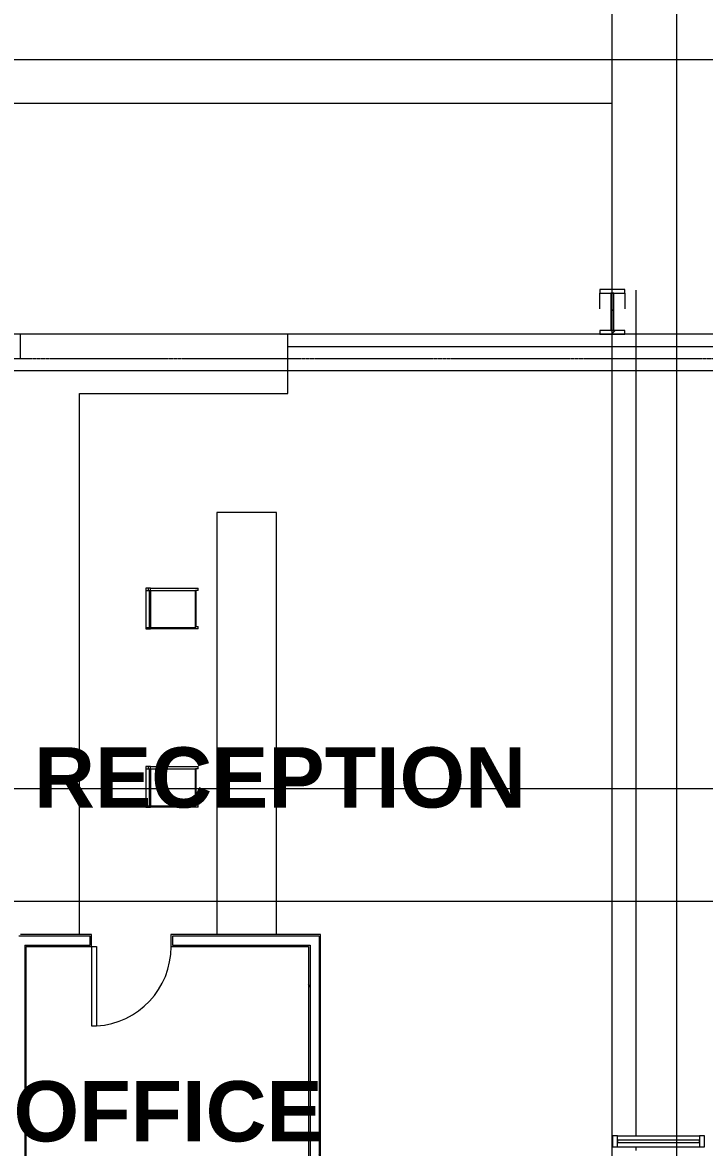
# Model space of a CAD drawing. Header units: inches. Extents: x 25369 to 33161, y -23509 to -20274.
# Drawn here: x 31672.1 to 31947.2, y -22687.9 to -22233.7 of the extents above; entities that cross this region are included whole.
import ezdxf

# ---------------------------------------------------------------- set-up
doc = ezdxf.new("R2010")
doc.units = ezdxf.units.IN
doc.header["$MEASUREMENT"] = 0
doc.linetypes.add('Grid Line 1_2_', pattern=[0.875, 0.5, -0.125, 0.125, -0.125])
for name, color, linetype, lineweight in [('A-AREA', 32, 'Continuous', 70), ('A-DOOR', 31, 'Continuous', 13), ('A-FLOR', 192, 'Continuous', 13), ('A-GLAZ-CURT', 52, 'Continuous', 13), ('A-GLAZ-CWMG', 51, 'Continuous', 13), ('A-WALL', 113, 'Continuous', 13), ('A-WALL-PATT', 111, 'Continuous', 25), ('G-ANNO-SYMB', 111, 'Continuous', 9), ('I-FURN', 30, 'Continuous', 13), ('I-WALL', 2, 'Continuous', 13), ('M-AREA-IDEN', 171, 'Continuous', 9), ('Q-CASE', 31, 'Continuous', 13), ('S-BEAM', 12, 'Continuous', 13), ('S-GRID', 1, 'Continuous', 9)]:
    doc.layers.add(name, color=color, linetype=linetype, lineweight=lineweight)
doc.styles.add('Arial_B', font='arialbd.ttf', dxfattribs={"height": 24.354149})
pattern_1 = [(0, (5929.126, 0), (61.44, 15.36), [2.534, -43.546, 2.534, -43.546, -245.76]), (0, (5929.126, 0), (61.44, 15.36), [-92.16, 2.534, -89.626, 2.534, -43.546, -107.52]), (0, (5929.126, 0), (61.44, 15.36), [-230.4, 2.534, -28.186, 2.534, -74.266]), (120, (5952.166, 7.68), (-44.02215, 45.528601), [2.534, -43.546, 2.534, -43.546, -245.76]), (120, (5952.166, 7.68), (-44.02215, 45.528601), [-92.16, 2.534, -89.626, 2.534, -43.546, -107.52]), (120, (5952.166, 7.68), (-44.02215, 45.528601), [-230.4, 2.534, -28.186, 2.534, -74.266]), (240, (5959.846, 38.4), (-17.41785, -60.888601), [2.534, -43.546, 2.534, -43.546, -245.76]), (240, (5959.846, 38.4), (-17.41785, -60.888601), [-92.16, 2.534, -89.626, 2.534, -43.546, -107.52]), (240, (5959.846, 38.4), (-17.41785, -60.888601), [-230.4, 2.534, -28.186, 2.534, -74.266])]
pattern_2 = [(225, (31910.017, -22360.053), (19.00703, -19.00703), []), (225, (31910.017, -22388.853), (19.00703, -19.00703), [])]

# ---------------------------------------------------------------- blocks, each defined once
blk = doc.blocks.new('Casework 1 - Casework 1-456223-Overall Floor Plan')
at = {"layer": 'Q-CASE', "color": 43, "lineweight": 9}
for p, q in [((25850.02, -22359.55), (25742.02, -22359.55)), ((25742.02, -22359.55), (25742.02, -22369.55)), ((25850.02, -22383.55), (25850.02, -22359.55)), ((25766.02, -22601.93), (25766.02, -22383.55)), ((25766.02, -22383.55), (25850.02, -22383.55)), ((25845.39, -22431.55), (25821.39, -22431.55)), ((25821.39, -22431.55), (25821.39, -22601.93)), ((25845.39, -22601.93), (25845.39, -22431.55))]:
    blk.add_line(p, q, dxfattribs=at)
blk = doc.blocks.new('Bar_Stool_6722_1_ - Bar_Stool_6722_1_-477960-Overall Floor Plan')
at = {"layer": 'I-FURN', "color": 43, "lineweight": 9}
for p, q in [((0, 19.21), (0, 21.13)), ((1, 21.13), (0, 21.13)), ((0, 17.72), (0, 19.21)), ((1, 21.13), (1, 20.14)), ((1, 20.14), (15.5, 20.14)), ((1, 20.14), (1, 19.99)), ((16, 20), (1, 20)), ((1, 19.89), (1, 19.99)), ((1, 17.63), (1, 19.89)), ((15.5, 20.14), (15.5, 21.13)), ((16.5, 21.13), (15.5, 21.13)), ((15.5, 19.98), (15.5, 20.14)), ((16, 19.99), (16, 19.89)), ((16, 19.89), (16, 17.63)), ((16.5, 21.13), (16.5, 19.21)), ((16.5, 19.21), (16.5, 17.72)), ((0, 1.78), (0, 17.72)), ((1, 2.03), (1, 17.63)), ((16, 17.63), (16, 2.03)), ((16.5, 17.72), (16.5, 1.78)), ((1, 1.78), (0, 1.78)), ((0, 1.78), (0, 0.98)), ((1, 0.98), (0, 0.98)), ((0, 0.98), (0, 0)), ((0, 0), (1, 0)), ((1, 1.91), (1, 2.03)), ((16, 2.03), (1, 2.03)), ((1, 1.24), (1, 1.91)), ((16, 1.91), (1, 1.91)), ((1, 0), (1, 1.24)), ((1, 1.24), (16, 1.24)), ((16, 2.03), (16, 1.91)), ((16, 1.91), (16, 1.24)), ((16.5, 1.78), (16, 1.78)), ((16, 1.24), (16, 0)), ((16.5, 0.98), (16, 0.98)), ((16, 0), (16.5, 0)), ((16.5, 0.98), (16.5, 1.78)), ((16.5, 0), (16.5, 0.98)), ((1, 0), (16, 0))]:
    blk.add_line(p, q, dxfattribs=at)
blk = doc.blocks.new('Single-Flush - 32_ x 84_-489871-Overall Floor Plan')
at = {"layer": 'A-DOOR', "color": 7}
for p, q in [((14, 2.44), (14, 34.44)), ((16, 34.44), (14, 34.44)), ((16, 2.44), (16, 34.44)), ((16, 2.44), (14, 2.44))]:
    blk.add_line(p, q, dxfattribs=at)
at = {"layer": 'A-DOOR', "color": 43, "lineweight": 9}
blk.add_arc((16, 2.44), 32.07, 93.5759, 180, dxfattribs=at)
blk = doc.blocks.new('System Panel - INSULATED LOW-E GLAZING _SEE ELEVATIONS FOR U-FACTOR_ SHGC_ _ LT_-1142345-Overall Floor Plan')
at = {"layer": 'A-GLAZ-CURT', "color": 7}
for p, q in [((16.53125, 1.25), (-16.53125, 1.25)), ((-16.53125, 1.25), (-16.53125, 0.25)), ((-16.53125, 0.25), (16.53125, 0.25)), ((16.53125, 0.25), (16.53125, 1.25))]:
    blk.add_line(p, q, dxfattribs=at)
at = {"layer": 'A-GLAZ-CURT', "color": 10, "lineweight": 9}
for p, q in [((-16.53125, 0.25), (-16.53125, 1.25)), ((16.53125, 1.25), (-16.53125, 1.25)), ((-16.53125, 0.25), (16.53125, 0.25)), ((16.53125, 1.25), (16.53125, 0.25))]:
    blk.add_line(p, q, dxfattribs=at)
blk = doc.blocks.new('Rectangular Mullion - Exterior 2_ x 4_5_-1142586-Overall Floor Plan')
at = {"layer": 'A-GLAZ-CWMG', "color": 7}
for p, q in [((-2, 1.5), (0, 1.5)), ((-2, -3), (-2, 1.5)), ((0, 1.5), (0, -3)), ((0, -3), (-2, -3))]:
    blk.add_line(p, q, dxfattribs=at)
blk = doc.blocks.new('Rectangular Mullion - Exterior 2_ x 4_5_-827470-Overall Floor Plan')
at = {"layer": 'A-GLAZ-CWMG', "color": 7}
for p, q in [((-1, 1.5), (1, 1.5)), ((-1, -3), (-1, 1.5)), ((1, 1.5), (1, -3)), ((1, -3), (-1, -3))]:
    blk.add_line(p, q, dxfattribs=at)
blk = doc.blocks.new('columns and girder2 - one-V34-Overall Floor Plan')
at = {"layer": 'S-BEAM', "lineweight": 9}
h = blk.add_hatch(dxfattribs=at)
h.set_pattern_fill('FP_36', color=253, style=0, pattern_type=2)
h.set_pattern_definition(pattern_2)
h.paths.add_polyline_path([(5, -0.5), (-5, -0.5), (-5, -2), (5, -2)], flags=0)
h.paths.add_polyline_path([(5, -17.03), (-5, -17.03), (-5, -18.55), (5, -18.55)], flags=0)
h.paths.add_polyline_path([(5, -1204.89), (-5, -1204.89), (-5, -1206.4), (5, -1206.4)], flags=0)
h.paths.add_polyline_path([(-0.88, -1224.25), (-5, -1224.25), (-5, -1225), (5, -1225), (5, -1224.25), (-0.13, -1224.25)], flags=0)
h = blk.add_hatch(dxfattribs=at)
h.set_pattern_fill('FP_36', color=253, style=0, pattern_type=2)
h.set_pattern_definition(pattern_2)
h.paths.add_polyline_path([(0.62, -2), (-0.63, -2), (-0.63, -17.03), (0.62, -17.03)], flags=0)
h.paths.add_polyline_path([(-0.63, -1206.4), (-0.63, -1224.25), (0.62, -1224.25), (0.62, -1206.4)], flags=0)
at = {"layer": 'S-BEAM', "color": 7}
for p, q in [((5, -0.5), (-5, -0.5)), ((-5, -0.5), (-5, -2)), ((-5, -2), (5, -2)), ((0.62, -2), (-0.63, -2)), ((-0.63, -2), (-0.63, -17.03)), ((0.62, -17.03), (0.62, -2)), ((5, -2), (5, -0.5)), ((5, -17.03), (-5, -17.03)), ((-5, -17.03), (-5, -18.55)), ((-0.63, -17.03), (0.62, -17.03)), ((5, -18.55), (5, -17.03)), ((-5, -18.55), (5, -18.55))]:
    blk.add_line(p, q, dxfattribs=at)
at = {"layer": 'S-BEAM', "color": 43, "lineweight": 9}
for p, q in [((-5, -17.03), (-5, -10.69)), ((5, -10.69), (5, -17.03))]:
    blk.add_line(p, q, dxfattribs=at)
blk = doc.blocks.new('Rectangular Mullion - Exterior 2_ x 4_5_-1305234-Overall Floor Plan')
at = {"layer": 'A-GLAZ-CWMG', "color": 43, "lineweight": 9}
for p, q in [((26090.45, -22683.18), (26123.52, -22683.18)), ((26090.45, -22687.68), (26123.52, -22687.68))]:
    blk.add_line(p, q, dxfattribs=at)

msp = doc.modelspace()

# ---------------------------------------------------------------- hatches: boundary and pattern name
at = {"layer": 'A-WALL-PATT', "lineweight": 9}
h = msp.add_hatch(dxfattribs=at)
h.set_pattern_fill('FP_17', color=253, style=0, pattern_type=2)
h.set_pattern_definition(pattern_1)
h.paths.add_polyline_path([(31787.52, -22606.8), (31788.14, -22606.8), (31788.14, -22606.18), (31732.64, -22606.18), (31732.64, -22604.37), (31732.02, -22604.37), (31732.02, -22606.8)], flags=0)
h.paths.add_polyline_path([(31700.02, -22606.8), (31700.02, -22604.37), (31699.39, -22604.37), (31699.39, -22606.18), (31673.64, -22606.18), (31673.64, -22606.8)], flags=0)
h = msp.add_hatch(dxfattribs=at)
h.set_pattern_fill('FP_17', color=253, style=0, pattern_type=2)
h.set_pattern_definition(pattern_1)
h.paths.add_polyline_path([(31791.77, -22786.68), (31792.39, -22786.68), (31792.39, -22602.55), (31791.77, -22602.55), (31791.77, -22786.05)], flags=0)
h = msp.add_hatch(dxfattribs=at)
h.set_pattern_fill('FP_17', color=253, style=0, pattern_type=2)
h.set_pattern_definition(pattern_1)
h.paths.add_polyline_path([(31673.64, -22787.3), (31673.64, -22606.18), (31673.02, -22606.18), (31673.02, -22787.3)], flags=0)
h = msp.add_hatch(dxfattribs=at)
h.set_pattern_fill('FP_17', color=253, style=0, pattern_type=2)
h.set_pattern_definition(pattern_1)
h.paths.add_polyline_path([(31791.77, -22786.68), (31791.77, -22786.05), (31788.14, -22786.05), (31788.14, -22606.8), (31787.52, -22606.8), (31787.52, -22786.68), (31788.14, -22786.68)], flags=0)

# ---------------------------------------------------------------- linework, layer by layer
at = {"layer": 'A-AREA', "color": 43, "lineweight": 9}
for p, q in [((31919.52, -22341.81), (31919.52, -22683.18)), ((31779.14, -22364.49), (32202.52, -22364.49)), ((31919.52, -22687.68), (31919.52, -22689.05))]:
    msp.add_line(p, q, dxfattribs=at)
at = {"layer": 'A-FLOR', "color": 43, "lineweight": 9}
for p, q in [((31909.95, -22266.3), (31909.95, -21385.2)), ((30523.98, -22266.3), (31909.95, -22266.3))]:
    msp.add_line(p, q, dxfattribs=at)
at = {"layer": 'A-WALL', "color": 7}
for p, q in [((31699.39, -22602.55), (31670.64, -22602.55)), ((31699.39, -22606.18), (31699.39, -22602.55)), ((31732.64, -22602.55), (31732.64, -22606.18)), ((31791.77, -22602.55), (31732.64, -22602.55)), ((31791.77, -22602.55), (31791.77, -22786.05)), ((31673.02, -22606.18), (31699.39, -22606.18)), ((31673.02, -22606.18), (31673.02, -22787.3)), ((31732.64, -22606.18), (31788.14, -22606.18)), ((31788.14, -22606.18), (31788.14, -22786.05))]:
    msp.add_line(p, q, dxfattribs=at)
at = {"layer": 'G-ANNO-SYMB'}
for p, q in [((31935.94, -21003.08), (31935.94, -22908.84)), ((32512.73, -22248.83), (27933.02, -22248.83)), ((32512.73, -22374.36), (27926.42, -22374.36)), ((32512.73, -22588.63), (27922.79, -22588.63))]:
    msp.add_line(p, q, dxfattribs=at)
at = {"layer": 'I-WALL', "color": 7}
for p, q in [((31700.02, -22601.93), (31671.27, -22601.93)), ((31700.02, -22606.8), (31700.02, -22601.93)), ((31792.39, -22601.93), (31732.02, -22601.93)), ((31732.02, -22601.93), (31732.02, -22606.8)), ((31792.39, -22786.68), (31792.39, -22601.93)), ((31673.64, -22606.8), (31700.02, -22606.8)), ((31673.64, -22786.55), (31673.64, -22606.8)), ((31732.02, -22606.8), (31787.52, -22606.8)), ((31787.52, -22606.8), (31787.52, -22786.68))]:
    msp.add_line(p, q, dxfattribs=at)
at = {"layer": 'S-GRID', "linetype": 'Grid Line 1_2_'}
for p, q in [((31910.02, -23095.8), (31910.02, -20550.05)), ((31910.02, -23413.24), (31910.02, -20902.43)), ((32648.19, -22359.55), (28582.64, -22359.55)), ((33026.59, -22359.55), (28666.64, -22359.55)), ((32930.59, -22369.55), (28666.64, -22369.55)), ((32356.47, -22543.05), (27400.49, -22543.05)), ((32648.19, -22543.05), (27719.33, -22543.05))]:
    msp.add_line(p, q, dxfattribs=at)

# ---------------------------------------------------------------- block references
at = {"layer": 'A-DOOR', "color": 250, "lineweight": 9, "rotation": 180}
msp.add_blockref('Single-Flush - 32_ x 84_-489871-Overall Floor Plan', (31716.02, -22604.37), dxfattribs=at)
at = {"layer": 'A-GLAZ-CURT', "color": 10, "lineweight": 9, "rotation": 180}
msp.add_blockref('System Panel - INSULATED LOW-E GLAZING _SEE ELEVATIONS FOR U-FACTOR_ SHGC_ _ LT_-1142345-Overall Floor Plan', (31928.67, -22684.68), dxfattribs=at)
at = {"layer": 'A-GLAZ-CWMG', "color": 43, "lineweight": 9, "extrusion": (0, 0, -1)}
for name, p in [('Rectangular Mullion - Exterior 2_ x 4_5_-1142586-Overall Floor Plan', (-31910.14, -22684.68)), ('Rectangular Mullion - Exterior 2_ x 4_5_-827470-Overall Floor Plan', (-31946.2, -22684.68))]:
    msp.add_blockref(name, p, dxfattribs=at)
at = {"layer": 'A-GLAZ-CWMG', "color": 43, "lineweight": 9}
msp.add_blockref('Rectangular Mullion - Exterior 2_ x 4_5_-1305234-Overall Floor Plan', (5821.69, 0), dxfattribs=at)
at = {"layer": 'I-FURN', "color": 43, "lineweight": 9, "rotation": 270.0000000000007}
for p in [(31721.92, -22462.05), (31721.92, -22534.05)]:
    msp.add_blockref('Bar_Stool_6722_1_ - Bar_Stool_6722_1_-477960-Overall Floor Plan', p, dxfattribs=at)
at = {"layer": 'Q-CASE', "color": 43, "lineweight": 9}
msp.add_blockref('Casework 1 - Casework 1-456223-Overall Floor Plan', (5929.13, 0), dxfattribs=at)
at = {"layer": 'S-BEAM', "color": 43, "lineweight": 9, "rotation": 180}
msp.add_blockref('columns and girder2 - one-V34-Overall Floor Plan', (31910.02, -22360.05), dxfattribs=at)

# ---------------------------------------------------------------- texts
at = {"layer": 'M-AREA-IDEN', "char_height": 24.354, "attachment_point": 2, "line_spacing_factor": 0.938532, "style": 'Arial_B'}
for s, insert, width in [('RECEPTION', (31776.01, -22526.33), 230.112), ('OFFICE', (31730.88, -22661.1), 144.864)]:
    msp.add_mtext(s, dxfattribs=dict(at, insert=insert, width=width))

doc.saveas('drawing.dxf')
